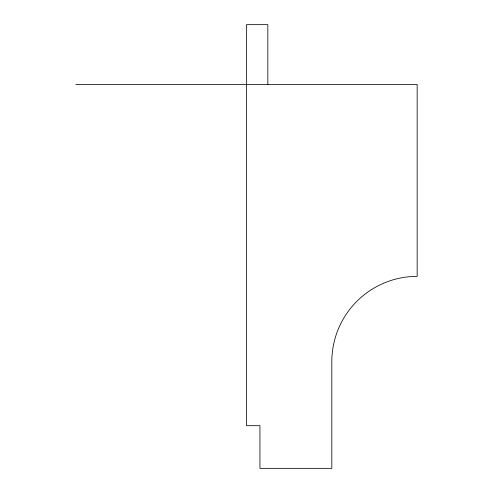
<?xml version="1.0" encoding="UTF-8"?>
<svg xmlns="http://www.w3.org/2000/svg" width="493" height="493" viewBox="0 0 493 493"><rect width="100%" height="100%" fill="white"/><g stroke="black" fill="none" stroke-linecap="round" stroke-linejoin="round"><path stroke-width="0.74" d="M75.848 84.377L417.152 84.377L417.152 276.363A85.326 85.326 0 0 0 331.826 361.689L331.826 468.35L259.94 468.35L259.94 425.687L246.5 425.687L246.5 24.65L267.835 24.65L267.835 84.377"/></g></svg>
